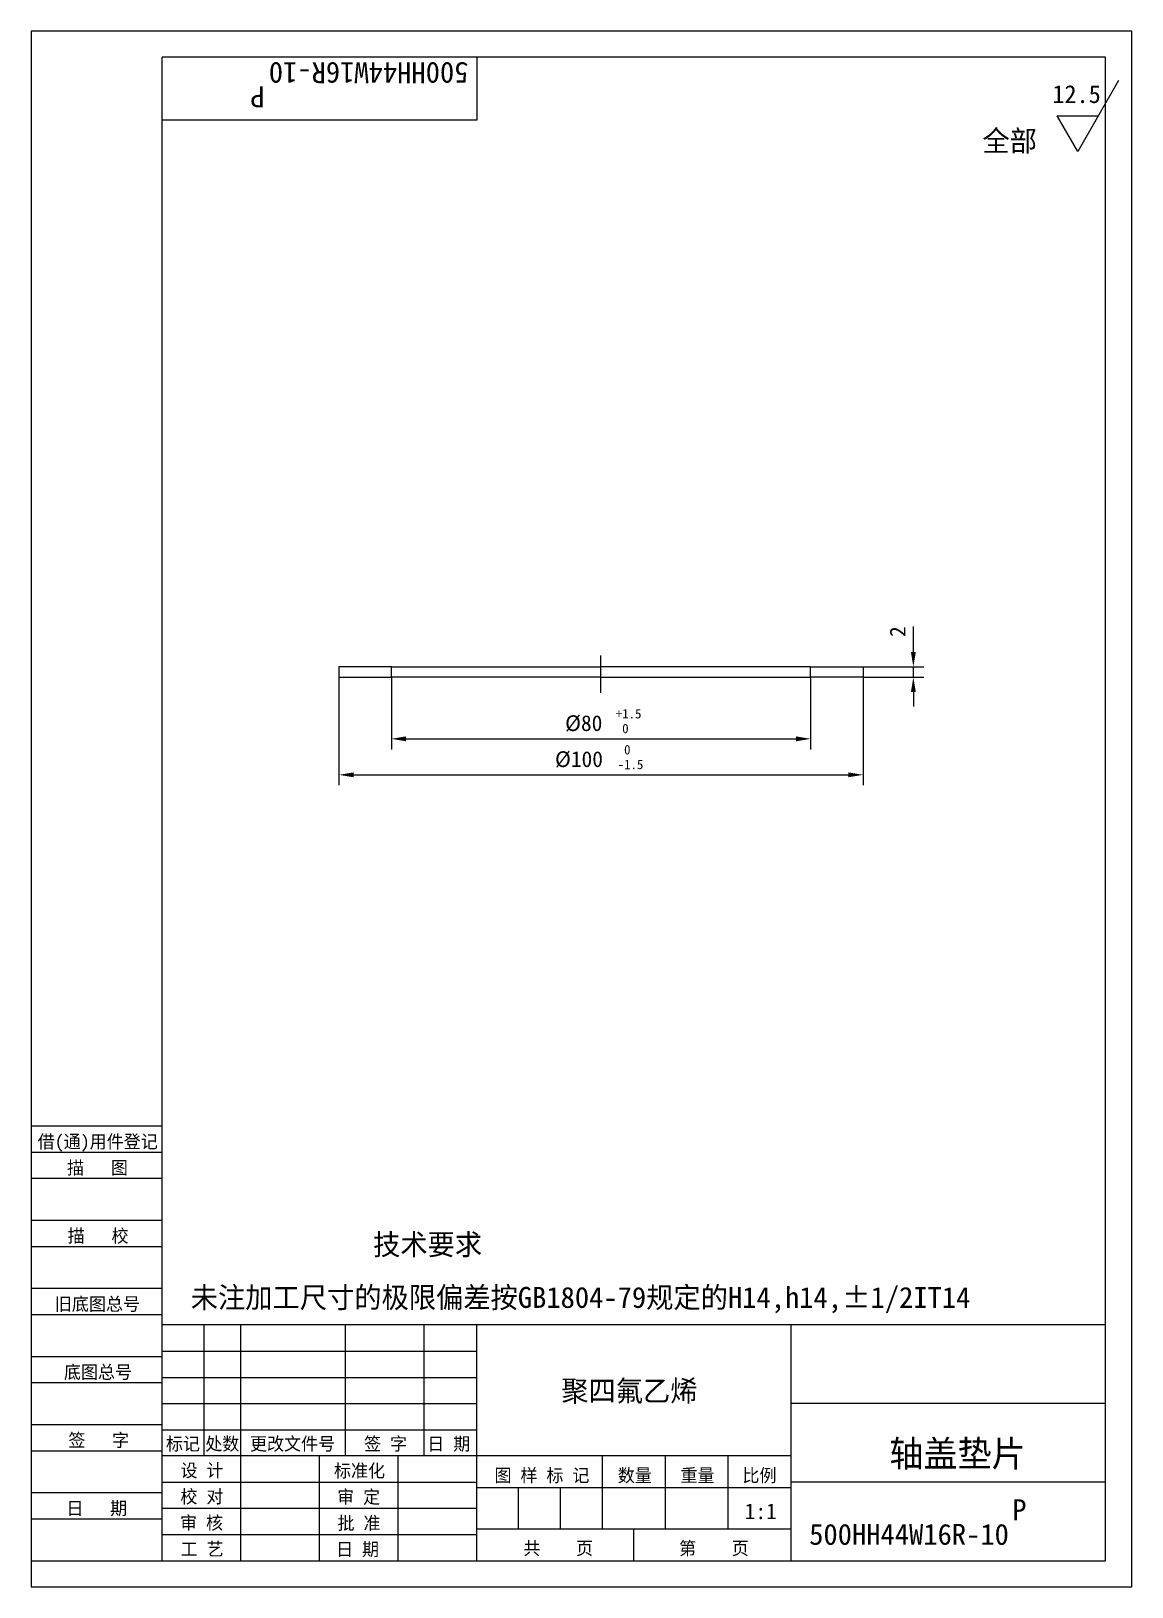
# Model space of a CAD drawing. Header units: metres. Extents: x 0 to 210, y 0 to 297.
import ezdxf

# ---------------------------------------------------------------- set-up
doc = ezdxf.new("R2010")
doc.units = ezdxf.units.M
for name, color, linetype in [('C', 6, 'Continuous'), ('D', 1, 'Continuous'), ('FL', 5, 'Continuous'), ('T', 7, 'Continuous'), ('TL', 4, 'Continuous')]:
    doc.layers.add(name, color=color, linetype=linetype)

# ---------------------------------------------------------------- blocks, each defined once
blk = doc.blocks.new('TUKUN4')
at = {"layer": 'FL'}
for p, q in [((0, 297), (0, 0)), ((210, 297), (0, 297)), ((210, 0), (210, 297)), ((0, 78), (25, 78)), ((0, 70), (25, 70)), ((0, 65), (25, 65)), ((0, 57), (25, 57)), ((0, 52), (25, 52)), ((33, 25), (33, 50)), ((40, 5), (40, 50)), ((60, 25), (60, 50)), ((75, 25), (75, 50)), ((25, 45), (85, 45)), ((0, 44), (25, 44)), ((0, 39), (25, 39)), ((25, 40), (85, 40)), ((25, 35), (85, 35)), ((0, 31), (25, 31)), ((25, 30), (85, 30)), ((0, 26), (25, 26)), ((70, 5), (70, 25)), ((0, 18), (25, 18)), ((25, 20), (85, 20)), ((25, 15), (85, 15)), ((0, 13), (25, 13)), ((25, 10), (85, 10)), ((0, 0), (210, 0))]:
    blk.add_line(p, q, dxfattribs=at)
at = {"layer": 'TL'}
for p, q in [((25, 5), (25, 292)), ((205, 292), (25, 292)), ((85, 292), (85, 280)), ((205, 5), (205, 292)), ((85, 280), (25, 280)), ((0, 88), (25, 88)), ((0, 83), (25, 83)), ((205, 50), (25, 50)), ((85, 5), (85, 50)), ((145, 5), (145, 50)), ((205, 35), (145, 35)), ((145, 25), (25, 25)), ((55, 5), (55, 25)), ((109, 11), (109, 25)), ((121, 11), (121, 25)), ((133, 11), (133, 25)), ((85, 19), (145, 19)), ((93, 11), (93, 19)), ((101, 11), (101, 19)), ((205, 20), (145, 20)), ((145, 11), (85, 11)), ((115, 5), (115, 11)), ((0, 5), (205, 5))]:
    blk.add_line(p, q, dxfattribs=at)
at = {"layer": 'T'}
for s, p in [('借(通)用件登记', (1.26, 83.76)), ('描   图', (6.86, 78.76)), ('描   校', (6.98, 65.76)), ('旧底图总号', (4.52, 52.76)), ('底图总号', (6.25, 39.76)), ('签   字', (7.1, 26.76)), ('标记', (25.71, 26.07)), ('处数', (33.22, 26.07)), ('更改文件号', (41.75, 26.07)), ('签 字', (63.53, 26.07)), ('日 期', (75.57, 26.07)), ('设 计', (28.5, 20.99)), ('标准化', (57.77, 20.93)), ('图 样 标 记', (88.4, 20.04)), ('数量', (111.92, 20.04)), ('重量', (123.88, 20.04)), ('比例', (135.7, 20.04)), ('校 对', (28.48, 15.99)), ('审 定', (58.39, 15.93)), ('日   期', (6.72, 13.76)), ('审 核', (28.41, 10.99)), ('批 准', (58.46, 10.93)), ('共    页', (93.91, 6.13)), ('第    页', (123.62, 6.13)), ('工 艺', (28.52, 5.99)), ('日 期', (58.18, 5.93))]:
    blk.add_text(s, height=2.5, dxfattribs=at).set_placement(p)

msp = doc.modelspace()

# ---------------------------------------------------------------- linework, layer by layer
at = {"layer": 'C'}
msp.add_line((108.72, 170.65), (108.72, 177.82), dxfattribs=at)
at = {"layer": 'D'}
for p, q in [((207.48, 287.57), (199.67, 274.05)), ((199.67, 274.05), (195.77, 280.81)), ((195.77, 280.81), (203.58, 280.81)), ((168.31, 181.25), (168.31, 183.34)), ((168.31, 178.45), (168.31, 181.25)), ((158.72, 175.65), (170.31, 175.65)), ((168.31, 173.65), (168.31, 175.65)), ((58.72, 173.65), (58.72, 153.02)), ((68.72, 173.65), (68.72, 159.89)), ((148.72, 173.65), (148.72, 159.89)), ((158.72, 173.65), (170.31, 173.65)), ((158.72, 173.65), (158.72, 153.02)), ((168.31, 170.85), (168.31, 168.05)), ((71.52, 161.89), (145.92, 161.89)), ((61.52, 155.02), (155.92, 155.02))]:
    msp.add_line(p, q, dxfattribs=at)
for points in [[(167.84, 178.45), (168.78, 178.45), (168.31, 175.65)], [(167.84, 170.85), (168.78, 170.85), (168.31, 173.65)], [(71.52, 162.36), (71.52, 161.43), (68.72, 161.89)], [(145.92, 162.36), (145.92, 161.43), (148.72, 161.89)], [(61.52, 155.49), (61.52, 154.56), (58.72, 155.02)], [(155.92, 155.49), (155.92, 154.56), (158.72, 155.02)]]:
    msp.add_solid(points, dxfattribs=at)
at = {"layer": 'TL'}
for p, q in [((68.72, 175.65), (58.72, 175.65)), ((58.72, 175.65), (58.72, 173.65)), ((68.72, 173.65), (68.72, 175.65)), ((68.72, 175.65), (108.72, 175.65)), ((148.72, 175.65), (108.72, 175.65)), ((148.72, 175.65), (158.72, 175.65)), ((148.72, 173.65), (148.72, 175.65)), ((158.72, 175.65), (158.72, 173.65)), ((58.72, 173.65), (68.72, 173.65)), ((108.72, 173.65), (68.72, 173.65)), ((108.72, 173.65), (148.72, 173.65)), ((158.72, 173.65), (148.72, 173.65))]:
    msp.add_line(p, q, dxfattribs=at)

# ---------------------------------------------------------------- block references
at = {"layer": 'D'}
msp.add_blockref('TUKUN4', (0, 0), dxfattribs=at)

# ---------------------------------------------------------------- texts
for s, height, rotation, p in [('500HH44W16R-10', 4, 180, (83.44, 291.05)), ('P', 4, 180, (44.54, 286.43)), ('2', 3, 90, (166.81, 181.34))]:
    msp.add_text(s, height=height, rotation=rotation, dxfattribs=at).set_placement(p)
for s, height, p in [('12.5', 3.4, (194.82, 283.27)), ('全部', 4, (181.49, 274.05)), ('%%C80', 3, (101.87, 163.39)), ('+1.5', 1.8, (111.54, 165.79)), (' 0', 1.8, (111.54, 162.97)), (' 0', 1.8, (111.9, 158.92)), ('%%C100', 3, (99.94, 156.52)), ('-1.5', 1.8, (111.9, 156.1)), ('技术要求', 4, (65.24, 63.36)), ('未注加工尺寸的极限偏差按GB1804-79规定的H14,h14,%%P1/2IT14', 4, (30.45, 53.26)), ('聚四氟乙烯', 4, (101.13, 35.42)), ('轴盖垫片', 5, (163.74, 22.95)), ('1:1', 3, (136.14, 12.93)), ('P', 4, (187.19, 12.73)), ('500HH44W16R-10', 4, (148.44, 8.03))]:
    msp.add_text(s, height=height, dxfattribs=at).set_placement(p)

doc.saveas('drawing.dxf')
